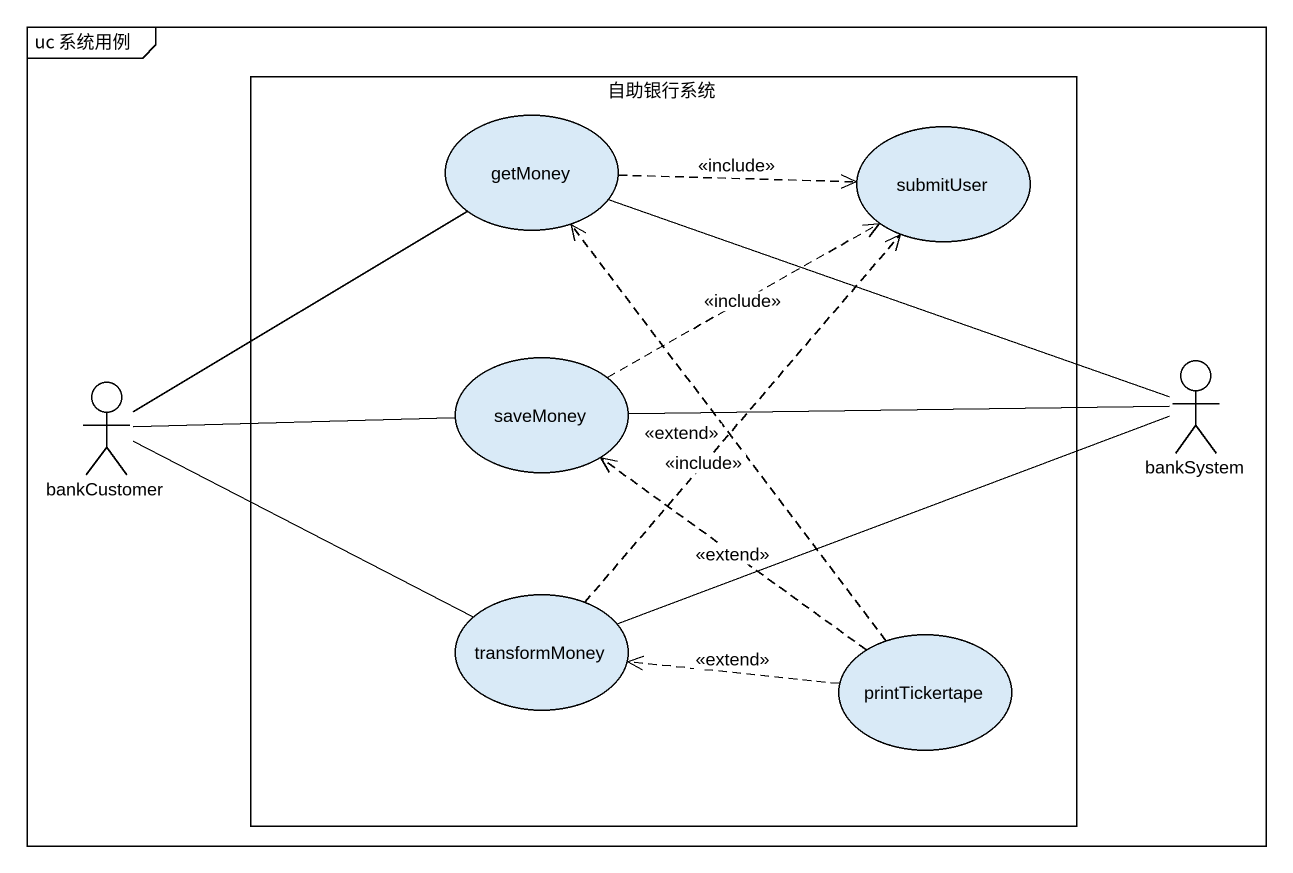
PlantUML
@startuml
mainframe uc 系统用例
rectangle 自助银行系统 {
  usecase getMoney
  usecase submitUser
  usecase saveMoney
  usecase transformMoney
  usecase printTickertape
}
actor bankCustomer
actor bankSystem
getMoney .right.> submitUser : <<include>>
getMoney -right- bankSystem
bankCustomer -up- getMoney
bankCustomer -right- saveMoney
bankCustomer -right- transformMoney
saveMoney .right.> submitUser : <<include>>
saveMoney -right- bankSystem
transformMoney .up.> submitUser : <<include>>
transformMoney -right- bankSystem
printTickertape .up.> getMoney : <<extend>>
printTickertape .up.> saveMoney : <<extend>>
printTickertape .left.> transformMoney : <<extend>>
@enduml
